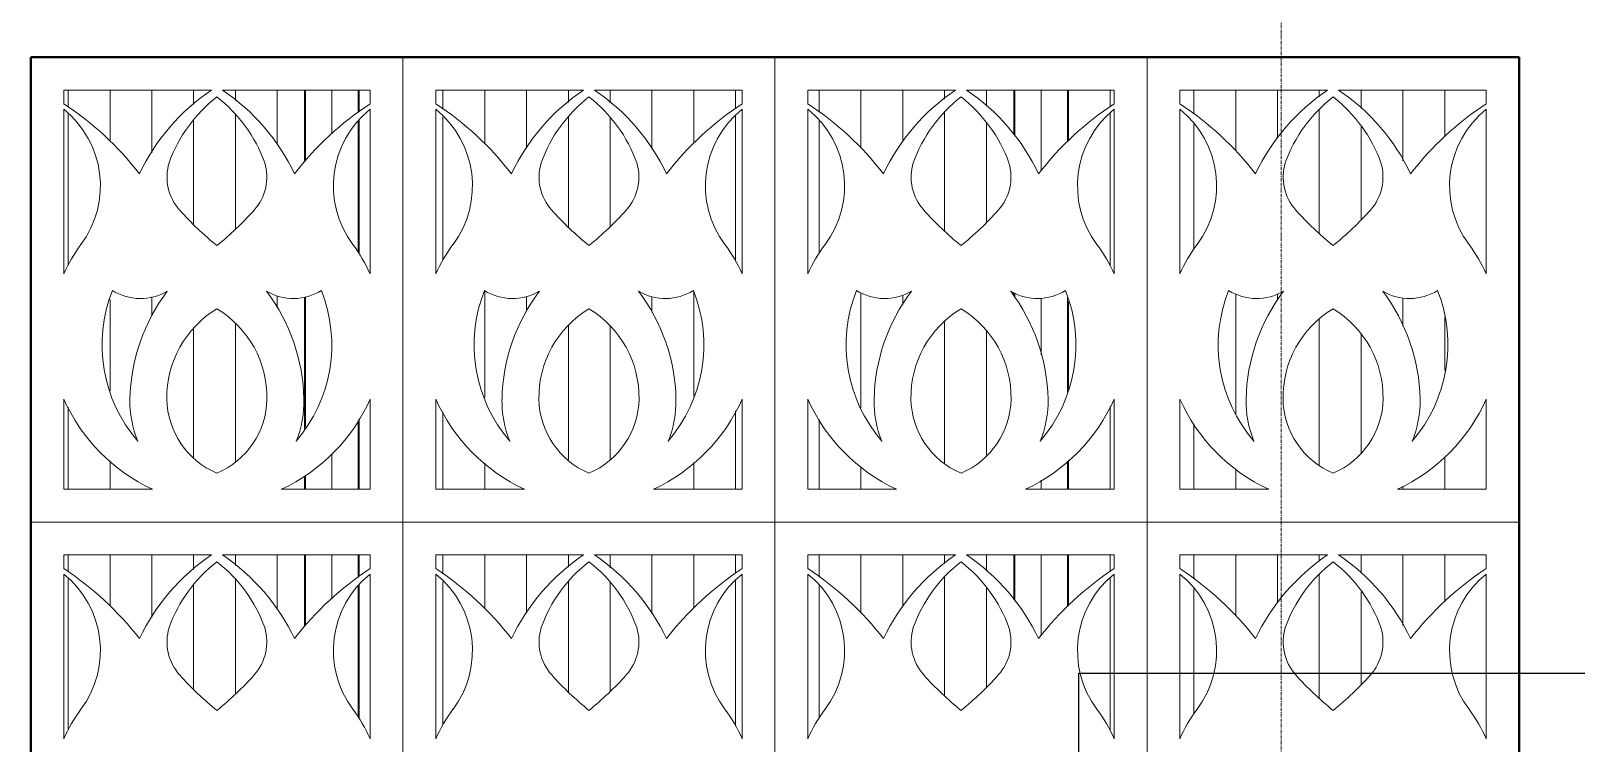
# Model space of a CAD drawing. Header units: millimetres. Extents: x -187664 to 435448, y -313239 to 299894.
# Drawn here: x 110883 to 113707, y -284051 to -282748 of the extents above; entities that cross this region are included whole.
import ezdxf

# ---------------------------------------------------------------- set-up
doc = ezdxf.new("R2010")
doc.units = ezdxf.units.MM
doc.linetypes.add('DPA_Grid _ Level 100', pattern=[10, 5.5, -1.6, 1.3, -1.6])
for name, color, linetype, lineweight in [('A-DETL', 7, 'Continuous', 70), ('A-GENM', 7, 'Continuous', 9), ('A-GLAZ-CURT', 7, 'Continuous', 9), ('A-ROOM-IDEN', 7, 'Continuous', 25), ('S-GRID', 7, 'Continuous', 0), ('WALL-E', 7, 'Continuous', 35)]:
    doc.layers.add(name, color=color, linetype=linetype, lineweight=lineweight)

# ---------------------------------------------------------------- blocks, each defined once
blk = doc.blocks.new('DPA_CP_Entrance Louver Grill Vertical Z - Louver Grill Vertical Z-18397921-2120-01 ENTRANCE 1 SECTION A')
at = {"layer": 'A-GLAZ-CURT', "color": 7}
for p, q in [((-871867.2, 113590), (-871867.2, 113458.4)), ((-871867.2, 113458.4), (-871867.2, 113590)), ((-871867.2, 113590), (-871867.2, 113458.4)), ((-871867.2, 113458.4), (-871867.2, 113590)), ((-871865.2, 113590), (-871865.2, 113460.7)), ((-871865.2, 113590), (-871865.2, 113460.7)), ((-871817.2, 113510), (-871817.2, 113590)), ((-871817.2, 113510), (-871817.2, 113590)), ((-871817.2, 113590), (-871817.2, 113510)), ((-871817.2, 113590), (-871817.2, 113510)), ((-871867.2, 113211.6), (-871867.2, 112970.5)), ((-871867.2, 112970.5), (-871867.2, 113211.6)), ((-871867.2, 113211.6), (-871867.2, 112970.5)), ((-871867.2, 112970.5), (-871867.2, 113211.6)), ((-871865.2, 113212), (-871865.2, 112973.4)), ((-871865.2, 113212), (-871865.2, 112973.4)), ((-871817.2, 112860), (-871817.2, 112924.7)), ((-871817.2, 112860), (-871817.2, 112924.7)), ((-871817.2, 112924.7), (-871817.2, 112860)), ((-871817.2, 112924.7), (-871817.2, 112860)), ((-871867.2, 112884.6), (-871867.2, 112860)), ((-871867.2, 112860), (-871867.2, 112884.6)), ((-871867.2, 112884.6), (-871867.2, 112860)), ((-871867.2, 112860), (-871867.2, 112884.6)), ((-871865.2, 112885.7), (-871865.2, 112860)), ((-871865.2, 112885.7), (-871865.2, 112860)), ((-871867.2, 112740), (-871867.2, 112608.4)), ((-871867.2, 112608.4), (-871867.2, 112740)), ((-871867.2, 112740), (-871867.2, 112608.4)), ((-871867.2, 112608.4), (-871867.2, 112740)), ((-871865.2, 112740), (-871865.2, 112610.7)), ((-871865.2, 112740), (-871865.2, 112610.7)), ((-871817.2, 112660), (-871817.2, 112740)), ((-871817.2, 112660), (-871817.2, 112740)), ((-871817.2, 112740), (-871817.2, 112660)), ((-871817.2, 112740), (-871817.2, 112660))]:
    blk.add_line(p, q, dxfattribs=at)
blk = doc.blocks.new('DPA_CP_Entrance Louver Grill Vertical Z - Louver Grill Vertical Z-V12-2120-01 ENTRANCE 1 SECTION A')
at = {"layer": 'A-GLAZ-CURT', "color": 7}
for p, q in [((-871817.2, 113590), (-871817.2, 113510)), ((-871817.2, 113510), (-871817.2, 113590)), ((-871817.2, 113510), (-871817.2, 113590)), ((-871817.2, 113510), (-871817.2, 113590)), ((-871769.2, 113549), (-871769.2, 113590)), ((-871769.2, 113549), (-871769.2, 113590)), ((-871767.2, 113550.4), (-871767.2, 113590)), ((-871767.2, 113550.4), (-871767.2, 113590)), ((-871767.2, 113590), (-871767.2, 113550.4)), ((-871767.2, 113550.4), (-871767.2, 113590)), ((-870571, 113590), (-870571, 113508.1)), ((-870571, 113508.1), (-870571, 113590)), ((-870571, 113590), (-870571, 113508.1)), ((-870571, 113508.1), (-870571, 113590)), ((-870569, 113590), (-870569, 113505.8)), ((-870569, 113590), (-870569, 113505.8)), ((-870521, 113442.3), (-870521, 113590)), ((-870521, 113442.3), (-870521, 113590)), ((-870521, 113590), (-870521, 113442.3)), ((-870521, 113590), (-870521, 113442.3)), ((-871769.2, 113293), (-871769.2, 113532.3)), ((-871769.2, 113293), (-871769.2, 113532.3)), ((-871767.2, 113290), (-871767.2, 113534.4)), ((-871767.2, 113290), (-871767.2, 113534.4)), ((-871767.2, 113534.4), (-871767.2, 113290)), ((-871767.2, 113290), (-871767.2, 113534.4)), ((-870571, 113219.8), (-870571, 113213.4)), ((-870571, 113213.4), (-870571, 113219.8)), ((-870571, 113219.8), (-870571, 113213.4)), ((-870571, 113213.4), (-870571, 113219.8)), ((-870569, 113218.9), (-870569, 113210.3)), ((-870569, 113218.9), (-870569, 113210.3)), ((-870521, 113106), (-870521, 113209.5)), ((-870521, 113106), (-870521, 113209.5)), ((-870521, 113209.5), (-870521, 113106)), ((-870521, 113209.5), (-870521, 113106)), ((-871769.2, 112860), (-871769.2, 112985.8)), ((-871769.2, 112860), (-871769.2, 112985.8)), ((-871767.2, 112860), (-871767.2, 112989.4)), ((-871767.2, 112860), (-871767.2, 112989.4)), ((-871767.2, 112989.4), (-871767.2, 112860)), ((-871767.2, 112860), (-871767.2, 112989.4)), ((-870521, 112950.3), (-870521, 112953.7)), ((-870521, 112950.3), (-870521, 112953.7)), ((-870521, 112953.7), (-870521, 112950.3)), ((-870521, 112953.7), (-870521, 112950.3)), ((-871817.2, 112924.7), (-871817.2, 112860)), ((-871817.2, 112860), (-871817.2, 112924.7)), ((-871817.2, 112860), (-871817.2, 112924.7)), ((-871817.2, 112860), (-871817.2, 112924.7)), ((-870521, 112860), (-870521, 112876.6)), ((-870521, 112860), (-870521, 112876.6)), ((-870521, 112876.6), (-870521, 112860)), ((-870521, 112876.6), (-870521, 112860)), ((-871817.2, 112740), (-871817.2, 112660)), ((-871817.2, 112660), (-871817.2, 112740)), ((-871817.2, 112660), (-871817.2, 112740)), ((-871817.2, 112660), (-871817.2, 112740)), ((-871769.2, 112699), (-871769.2, 112740)), ((-871769.2, 112699), (-871769.2, 112740)), ((-871767.2, 112700.4), (-871767.2, 112740)), ((-871767.2, 112700.4), (-871767.2, 112740)), ((-871767.2, 112740), (-871767.2, 112700.4)), ((-871767.2, 112700.4), (-871767.2, 112740)), ((-870571, 112740), (-870571, 112658.1)), ((-870571, 112658.1), (-870571, 112740)), ((-870571, 112740), (-870571, 112658.1)), ((-870571, 112658.1), (-870571, 112740)), ((-870569, 112740), (-870569, 112655.8)), ((-870569, 112740), (-870569, 112655.8)), ((-870521, 112592.3), (-870521, 112740)), ((-870521, 112592.3), (-870521, 112740)), ((-870521, 112740), (-870521, 112592.3)), ((-870521, 112740), (-870521, 112592.3)), ((-871769.2, 112443), (-871769.2, 112682.3)), ((-871769.2, 112443), (-871769.2, 112682.3)), ((-871767.2, 112440), (-871767.2, 112684.4)), ((-871767.2, 112440), (-871767.2, 112684.4)), ((-871767.2, 112684.4), (-871767.2, 112440)), ((-871767.2, 112440), (-871767.2, 112684.4))]:
    blk.add_line(p, q, dxfattribs=at)
blk = doc.blocks.new('DPA_CP_Entrance Louver Grill Vertical Z - Louver Grill Vertical Z-V13-2120-01 ENTRANCE 1 SECTION A')
at = {"layer": 'A-GLAZ-CURT', "color": 7}
for p, q in [((-870521, 113590), (-870521, 113442.3)), ((-870521, 113442.3), (-870521, 113590)), ((-870521, 113442.3), (-870521, 113590)), ((-870521, 113442.3), (-870521, 113590)), ((-870473, 113495.4), (-870473, 113590)), ((-870473, 113495.4), (-870473, 113590)), ((-870471, 113497.2), (-870471, 113590)), ((-870471, 113497.2), (-870471, 113590)), ((-870471, 113590), (-870471, 113497.2)), ((-870471, 113497.2), (-870471, 113590)), ((-870521, 113209.5), (-870521, 113106)), ((-870521, 113106), (-870521, 113209.5)), ((-870521, 113106), (-870521, 113209.5)), ((-870521, 113106), (-870521, 113209.5)), ((-870473, 113037.4), (-870473, 113210.9)), ((-870473, 113037.4), (-870473, 113210.9)), ((-870471, 113042.4), (-870471, 113203.6)), ((-870471, 113042.4), (-870471, 113203.6)), ((-870471, 113203.6), (-870471, 113042.4)), ((-870471, 113042.4), (-870471, 113203.6)), ((-870521, 112953.7), (-870521, 112950.3)), ((-870521, 112950.3), (-870521, 112953.7)), ((-870521, 112950.3), (-870521, 112953.7)), ((-870521, 112950.3), (-870521, 112953.7)), ((-870473, 112860), (-870473, 112911.3)), ((-870473, 112860), (-870473, 112911.3)), ((-870471, 112860), (-870471, 112913)), ((-870471, 112860), (-870471, 112913)), ((-870471, 112913), (-870471, 112860)), ((-870471, 112860), (-870471, 112913)), ((-870521, 112876.6), (-870521, 112860)), ((-870521, 112860), (-870521, 112876.6)), ((-870521, 112860), (-870521, 112876.6)), ((-870521, 112860), (-870521, 112876.6)), ((-870521, 112740), (-870521, 112592.3)), ((-870521, 112592.3), (-870521, 112740)), ((-870521, 112592.3), (-870521, 112740)), ((-870521, 112592.3), (-870521, 112740)), ((-870473, 112645.4), (-870473, 112740)), ((-870473, 112645.4), (-870473, 112740)), ((-870471, 112647.2), (-870471, 112740)), ((-870471, 112647.2), (-870471, 112740)), ((-870471, 112740), (-870471, 112647.2)), ((-870471, 112647.2), (-870471, 112740))]:
    blk.add_line(p, q, dxfattribs=at)
blk = doc.blocks.new('GM_Louver Grill Vertical Z - Z Profile-7235505-2120-01 ENTRANCE 1 SECTION A')
at = {"layer": 'A-GENM', "color": 7}
for p, q in [((-871993.6, 113570.7), (-871993.6, 113590)), ((-871993.6, 113335.3), (-871993.6, 113545.7)), ((-871993.6, 112909.9), (-871993.6, 113163.6)), ((-871993.6, 112720.7), (-871993.6, 112740)), ((-871993.6, 112485.3), (-871993.6, 112695.7))]:
    blk.add_line(p, q, dxfattribs=at)
blk = doc.blocks.new('GM_Louver Grill Vertical Z - Z Profile-V89-2120-01 ENTRANCE 1 SECTION A')
at = {"layer": 'A-GENM', "color": 7}
for p, q in [((-872070, 113563.5), (-872070, 113590)), ((-872070, 113344.2), (-872070, 113534.8)), ((-872070, 112918.1), (-872070, 113153.4)), ((-872070, 112713.5), (-872070, 112740)), ((-872070, 112494.2), (-872070, 112684.8))]:
    blk.add_line(p, q, dxfattribs=at)
blk = doc.blocks.new('GM_Louver Grill Vertical Z - Z Profile-V90-2120-01 ENTRANCE 1 SECTION A')
at = {"layer": 'A-GENM', "color": 7}
for p, q in [((-872146.4, 113475.5), (-872146.4, 113590)), ((-872146.4, 113177.9), (-872146.4, 113211.7)), ((-872146.4, 112625.5), (-872146.4, 112740))]:
    blk.add_line(p, q, dxfattribs=at)
blk = doc.blocks.new('GM_Louver Grill Vertical Z - Z Profile-V91-2120-01 ENTRANCE 1 SECTION A')
at = {"layer": 'A-GENM', "color": 7}
for p, q in [((-872222.8, 113496.3), (-872222.8, 113590)), ((-872222.8, 113040), (-872222.8, 113207)), ((-872222.8, 112860), (-872222.8, 112912.2)), ((-872222.8, 112646.3), (-872222.8, 112740))]:
    blk.add_line(p, q, dxfattribs=at)
blk = doc.blocks.new('GM_Louver Grill Vertical Z - Z Profile-V92-2120-01 ENTRANCE 1 SECTION A')
at = {"layer": 'A-GENM', "color": 7}
for p, q in [((-872299.2, 113559), (-872299.2, 113590)), ((-872299.2, 113269.7), (-872299.2, 113546.5)), ((-872299.2, 112860), (-872299.2, 113010.4)), ((-872299.2, 112709), (-872299.2, 112740)), ((-872299.2, 112419.7), (-872299.2, 112696.5))]:
    blk.add_line(p, q, dxfattribs=at)
blk = doc.blocks.new('GM_Louver Grill Vertical Z - Z Profile-V98-2120-01 ENTRANCE 1 SECTION A')
at = {"layer": 'A-GENM', "color": 7}
for p, q in [((-871917.2, 113490.4), (-871917.2, 113590)), ((-871917.2, 113191.8), (-871917.2, 113213.6)), ((-871917.2, 112640.4), (-871917.2, 112740))]:
    blk.add_line(p, q, dxfattribs=at)
blk = doc.blocks.new('GM_Louver Grill Vertical Z - Z Profile-V100-2120-01 ENTRANCE 1 SECTION A')
at = {"layer": 'A-GENM', "color": 7}
for p, q in [((-870697.4, 113573.7), (-870697.4, 113590)), ((-870697.4, 113332), (-870697.4, 113549.2)), ((-870697.4, 112906.4), (-870697.4, 113167.4)), ((-870697.4, 112723.7), (-870697.4, 112740)), ((-870697.4, 112482), (-870697.4, 112699.2))]:
    blk.add_line(p, q, dxfattribs=at)
blk = doc.blocks.new('GM_Louver Grill Vertical Z - Z Profile-V101-2120-01 ENTRANCE 1 SECTION A')
at = {"layer": 'A-GENM', "color": 7}
for p, q in [((-870773.8, 113496.4), (-870773.8, 113590)), ((-870773.8, 113197.7), (-870773.8, 113215.2)), ((-870773.8, 112646.4), (-870773.8, 112740))]:
    blk.add_line(p, q, dxfattribs=at)
blk = doc.blocks.new('GM_Louver Grill Vertical Z - Z Profile-V102-2120-01 ENTRANCE 1 SECTION A')
at = {"layer": 'A-GENM', "color": 7}
for p, q in [((-870850.2, 113484.6), (-870850.2, 113590)), ((-870850.2, 113008.8), (-870850.2, 113219.5)), ((-870850.2, 112860), (-870850.2, 112901.5)), ((-870850.2, 112634.6), (-870850.2, 112740))]:
    blk.add_line(p, q, dxfattribs=at)
blk = doc.blocks.new('GM_Louver Grill Vertical Z - Z Profile-V103-2120-01 ENTRANCE 1 SECTION A')
at = {"layer": 'A-GENM', "color": 7}
for p, q in [((-870926.6, 113549.7), (-870926.6, 113590)), ((-870926.6, 113291.5), (-870926.6, 113533.4)), ((-870926.6, 112860), (-870926.6, 112987.7)), ((-870926.6, 112699.7), (-870926.6, 112740)), ((-870926.6, 112441.5), (-870926.6, 112683.4))]:
    blk.add_line(p, q, dxfattribs=at)
blk = doc.blocks.new('GM_Louver Grill Vertical Z - Z Profile-V104-2120-01 ENTRANCE 1 SECTION A')
at = {"layer": 'A-GENM', "color": 7}
for p, q in [((-871079.5, 113556.1), (-871079.5, 113590)), ((-871079.5, 113277.4), (-871079.5, 113542.4)), ((-871079.5, 112860), (-871079.5, 113003.3)), ((-871079.5, 112706.1), (-871079.5, 112740)), ((-871079.5, 112427.4), (-871079.5, 112692.4))]:
    blk.add_line(p, q, dxfattribs=at)
blk = doc.blocks.new('GM_Louver Grill Vertical Z - Z Profile-V105-2120-01 ENTRANCE 1 SECTION A')
at = {"layer": 'A-GENM', "color": 7}
for p, q in [((-871155.9, 113492.7), (-871155.9, 113590)), ((-871155.9, 113030.3), (-871155.9, 113221.5)), ((-871155.9, 112860), (-871155.9, 112908.8)), ((-871155.9, 112642.7), (-871155.9, 112740))]:
    blk.add_line(p, q, dxfattribs=at)
blk = doc.blocks.new('GM_Louver Grill Vertical Z - Z Profile-V106-2120-01 ENTRANCE 1 SECTION A')
at = {"layer": 'A-GENM', "color": 7}
for p, q in [((-871232.3, 113482.1), (-871232.3, 113590)), ((-871232.3, 113184.1), (-871232.3, 113212.6)), ((-871232.3, 112632.1), (-871232.3, 112740))]:
    blk.add_line(p, q, dxfattribs=at)
blk = doc.blocks.new('GM_Louver Grill Vertical Z - Z Profile-V107-2120-01 ENTRANCE 1 SECTION A')
at = {"layer": 'A-GENM', "color": 7}
for p, q in [((-871308.7, 113566.7), (-871308.7, 113590)), ((-871308.7, 113340.1), (-871308.7, 113540.2)), ((-871308.7, 112914.5), (-871308.7, 113158)), ((-871308.7, 112716.7), (-871308.7, 112740)), ((-871308.7, 112490.1), (-871308.7, 112690.2))]:
    blk.add_line(p, q, dxfattribs=at)
blk = doc.blocks.new('GM_Louver Grill Vertical Z - Z Profile-V108-2120-01 ENTRANCE 1 SECTION A')
at = {"layer": 'A-GENM', "color": 7}
for p, q in [((-871385.1, 113567.5), (-871385.1, 113590)), ((-871385.1, 113339.2), (-871385.1, 113541.5)), ((-871385.1, 112913.6), (-871385.1, 113159.1)), ((-871385.1, 112717.5), (-871385.1, 112740)), ((-871385.1, 112489.2), (-871385.1, 112691.5))]:
    blk.add_line(p, q, dxfattribs=at)
blk = doc.blocks.new('GM_Louver Grill Vertical Z - Z Profile-V109-2120-01 ENTRANCE 1 SECTION A')
at = {"layer": 'A-GENM', "color": 7}
for p, q in [((-871461.5, 113483.7), (-871461.5, 113590)), ((-871461.5, 113185.6), (-871461.5, 113212.8)), ((-871461.5, 112633.7), (-871461.5, 112740))]:
    blk.add_line(p, q, dxfattribs=at)
blk = doc.blocks.new('GM_Louver Grill Vertical Z - Z Profile-V110-2120-01 ENTRANCE 1 SECTION A')
at = {"layer": 'A-GENM', "color": 7}
for p, q in [((-871537.9, 113491.8), (-871537.9, 113590)), ((-871537.9, 113027.9), (-871537.9, 113223.2)), ((-871537.9, 112860), (-871537.9, 112908)), ((-871537.9, 112641.8), (-871537.9, 112740))]:
    blk.add_line(p, q, dxfattribs=at)
blk = doc.blocks.new('GM_Louver Grill Vertical Z - Z Profile-V111-2120-01 ENTRANCE 1 SECTION A')
at = {"layer": 'A-GENM', "color": 7}
for p, q in [((-871614.3, 113555.4), (-871614.3, 113590)), ((-871614.3, 113279.3), (-871614.3, 113541.4)), ((-871614.3, 112860), (-871614.3, 113001.6)), ((-871614.3, 112705.4), (-871614.3, 112740)), ((-871614.3, 112429.3), (-871614.3, 112691.4))]:
    blk.add_line(p, q, dxfattribs=at)
blk = doc.blocks.new('GM_Louver Grill Vertical Z - Z Profile-V112-2120-01 ENTRANCE 1 SECTION A')
at = {"layer": 'A-GENM', "color": 7}
for p, q in [((-870621, 113560.4), (-870621, 113590)), ((-870621, 113348.1), (-870621, 113529.6)), ((-870621, 112922.3), (-870621, 113149.1)), ((-870621, 112710.4), (-870621, 112740)), ((-870621, 112498.1), (-870621, 112679.6))]:
    blk.add_line(p, q, dxfattribs=at)
blk = doc.blocks.new('GM_Louver Grill Vertical Z - Z Profile-V113-2120-01 ENTRANCE 1 SECTION A')
at = {"layer": 'A-GENM', "color": 7}
for p, q in [((-871767.2, 113550.4), (-871767.2, 113590)), ((-871767.2, 113290), (-871767.2, 113534.4)), ((-871767.2, 112860), (-871767.2, 112989.4)), ((-871767.2, 112700.4), (-871767.2, 112740)), ((-871767.2, 112440), (-871767.2, 112684.4))]:
    blk.add_line(p, q, dxfattribs=at)
blk = doc.blocks.new('GM_Louver Grill Vertical Z - Z Profile-V114-2120-01 ENTRANCE 1 SECTION A')
at = {"layer": 'A-GENM', "color": 7}
for p, q in [((-869783.3, 113504.4), (-869783.3, 113590)), ((-869783.3, 113077), (-869783.3, 113175.3)), ((-869783.3, 112860), (-869783.3, 112919.6)), ((-869783.3, 112654.4), (-869783.3, 112740))]:
    blk.add_line(p, q, dxfattribs=at)
blk = doc.blocks.new('GM_Louver Grill Vertical Z - Z Profile-V115-2120-01 ENTRANCE 1 SECTION A')
at = {"layer": 'A-GENM', "color": 7}
for p, q in [((-869859.7, 113460.8), (-869859.7, 113590)), ((-869859.7, 113158.2), (-869859.7, 113209.9)), ((-869859.7, 112860), (-869859.7, 112865.8)), ((-869859.7, 112610.8), (-869859.7, 112740))]:
    blk.add_line(p, q, dxfattribs=at)
blk = doc.blocks.new('GM_Louver Grill Vertical Z - Z Profile-V116-2120-01 ENTRANCE 1 SECTION A')
at = {"layer": 'A-GENM', "color": 7}
for p, q in [((-869936.1, 113556.5), (-869936.1, 113590)), ((-869936.1, 113353.2), (-869936.1, 113522.8)), ((-869936.1, 112926.1), (-869936.1, 113143.5)), ((-869936.1, 112706.5), (-869936.1, 112740)), ((-869936.1, 112503.2), (-869936.1, 112672.8))]:
    blk.add_line(p, q, dxfattribs=at)
blk = doc.blocks.new('GM_Louver Grill Vertical Z - Z Profile-V117-2120-01 ENTRANCE 1 SECTION A')
at = {"layer": 'A-GENM', "color": 7}
for p, q in [((-870012.5, 113577.7), (-870012.5, 113590)), ((-870012.5, 113327.7), (-870012.5, 113553.8)), ((-870012.5, 112903.7), (-870012.5, 113171.1)), ((-870012.5, 112727.7), (-870012.5, 112740)), ((-870012.5, 112477.7), (-870012.5, 112703.8))]:
    blk.add_line(p, q, dxfattribs=at)
blk = doc.blocks.new('GM_Louver Grill Vertical Z - Z Profile-V118-2120-01 ENTRANCE 1 SECTION A')
at = {"layer": 'A-GENM', "color": 7}
for p, q in [((-870088.9, 113502.1), (-870088.9, 113590)), ((-870088.9, 113205.4), (-870088.9, 113217.4)), ((-870088.9, 112652.1), (-870088.9, 112740))]:
    blk.add_line(p, q, dxfattribs=at)
blk = doc.blocks.new('GM_Louver Grill Vertical Z - Z Profile-V119-2120-01 ENTRANCE 1 SECTION A')
at = {"layer": 'A-GENM', "color": 7}
for p, q in [((-870165.3, 113479), (-870165.3, 113590)), ((-870165.3, 112996.6), (-870165.3, 113217.1)), ((-870165.3, 112860), (-870165.3, 112897.3)), ((-870165.3, 112629), (-870165.3, 112740))]:
    blk.add_line(p, q, dxfattribs=at)
blk = doc.blocks.new('GM_Louver Grill Vertical Z - Z Profile-V120-2120-01 ENTRANCE 1 SECTION A')
at = {"layer": 'A-GENM', "color": 7}
for p, q in [((-870241.7, 113546.1), (-870241.7, 113590)), ((-870241.7, 113298.8), (-870241.7, 113528.3)), ((-870241.7, 112860), (-870241.7, 112978.9)), ((-870241.7, 112696.1), (-870241.7, 112740)), ((-870241.7, 112448.8), (-870241.7, 112678.3))]:
    blk.add_line(p, q, dxfattribs=at)
blk = doc.blocks.new('GM_Louver Grill Vertical Z - Z Profile-V121-2120-01 ENTRANCE 1 SECTION A')
at = {"layer": 'A-GENM', "color": 7}
for p, q in [((-870394.6, 113559.7), (-870394.6, 113590)), ((-870394.6, 113267.9), (-870394.6, 113547.5)), ((-870394.6, 112860), (-870394.6, 113012.1)), ((-870394.6, 112709.7), (-870394.6, 112740)), ((-870394.6, 112418.6), (-870394.6, 112697.5))]:
    blk.add_line(p, q, dxfattribs=at)
blk = doc.blocks.new('GM_Louver Grill Vertical Z - Z Profile-V122-2120-01 ENTRANCE 1 SECTION A')
at = {"layer": 'A-GENM', "color": 7}
for p, q in [((-870471, 113497.2), (-870471, 113590)), ((-870471, 113042.4), (-870471, 113203.6)), ((-870471, 112860), (-870471, 112913)), ((-870471, 112647.2), (-870471, 112740))]:
    blk.add_line(p, q, dxfattribs=at)
blk = doc.blocks.new('CP_Facade_FeaturePanel - FeaturePanel-V156-2120-01 ENTRANCE 1 SECTION A')
at = {"layer": 'A-GLAZ-CURT', "color": 7}
for p, q in [((-878647.4, 111950), (-879327.4, 111950)), ((-879327.4, 111950), (-879327.4, 111100)), ((-879327.4, 111100), (-879327.4, 111950)), ((-879327.4, 111950), (-878647.4, 111950)), ((-878647.4, 111100), (-878647.4, 111950)), ((-878647.4, 111950), (-878647.4, 111100)), ((-879267.4, 111865), (-879267.4, 111890)), ((-879267.4, 111890), (-878997.4, 111890)), ((-878997.4, 111890), (-879267.4, 111890)), ((-879267.4, 111890), (-879267.4, 111865)), ((-878977.4, 111890), (-878707.4, 111890)), ((-878707.4, 111890), (-878977.4, 111890)), ((-878707.4, 111890), (-878707.4, 111865)), ((-878707.4, 111865), (-878707.4, 111890)), ((-879267.4, 111553.8), (-879267.4, 111855)), ((-879267.4, 111855), (-879267.4, 111553.8)), ((-878707.4, 111855), (-878707.4, 111553.8)), ((-878707.4, 111553.8), (-878707.4, 111855)), ((-879267.4, 111160), (-879267.4, 111325)), ((-879267.4, 111325), (-879267.4, 111160)), ((-878707.4, 111325), (-878707.4, 111160)), ((-878707.4, 111160), (-878707.4, 111325)), ((-879105.1, 111160), (-879267.4, 111160)), ((-879267.4, 111160), (-879105.1, 111160)), ((-878707.4, 111160), (-878869.7, 111160)), ((-878869.7, 111160), (-878707.4, 111160)), ((-879327.4, 111100), (-878647.4, 111100)), ((-878647.4, 111100), (-879327.4, 111100))]:
    blk.add_line(p, q, dxfattribs=at)
for centre, radius, start, end in [((-878783.1, 111572.3), 383.2, 123.9981, 154.5541), ((-878783.1, 111572.3), 383.2, 123.9981, 154.5541), ((-878824.6, 111667.3), 265.8, 127.7601, 160.2399), ((-878824.6, 111667.3), 265.8, 127.7601, 160.2399), ((-879150.1, 111667.3), 265.8, 19.7601, 52.2399), ((-879150.1, 111667.3), 265.8, 19.7601, 52.2399), ((-879191.6, 111572.3), 383.2, 25.4459, 56.0019), ((-879191.6, 111572.3), 383.2, 25.4459, 56.0019), ((-879574.1, 111395.2), 561, 37.5261, 56.8621), ((-879574.1, 111395.2), 561, 37.5261, 56.8621), ((-879380, 111715), 179.7, 323.3195, 51.1914), ((-879380, 111715), 179.7, 323.3195, 51.1914), ((-878400.7, 111395.2), 561, 123.1379, 142.4739), ((-878400.7, 111395.2), 561, 123.1379, 142.4739), ((-878594.8, 111715), 179.7, 128.8086, 216.6805), ((-878594.8, 111715), 179.7, 128.8086, 216.6805), ((-878987.9, 111731), 90.7, 163.2297, 221.8239), ((-878987.9, 111731), 90.7, 163.2297, 221.8239), ((-878986.8, 111731), 90.7, 318.1761, 16.7703), ((-878986.8, 111731), 90.7, 318.1761, 16.7703), ((-878617.3, 112062.6), 588, 221.8239, 230.9994), ((-878617.3, 112062.6), 588, 221.8239, 230.9994), ((-879357.4, 112062.6), 588, 309.0006, 318.1761), ((-879357.4, 112062.6), 588, 309.0006, 318.1761), ((-879010, 111439.4), 281.7, 143.3195, 156.0312), ((-879010, 111439.4), 281.7, 143.3195, 156.0312), ((-878964.8, 111439.4), 281.7, 23.9688, 36.6805), ((-878964.8, 111439.4), 281.7, 23.9688, 36.6805), ((-878926.2, 111424.1), 271.1, 158.5051, 220.5829), ((-878926.2, 111424.1), 271.1, 158.5051, 220.5829), ((-879127.4, 111605.7), 96.8, 238.2187, 300.5888), ((-879127.4, 111605.7), 96.8, 238.2187, 300.5888), ((-878806.9, 111318.1), 339.5, 143.0177, 178.8347), ((-878806.9, 111318.1), 339.5, 143.0177, 178.8347), ((-878847.4, 111605.7), 96.8, 239.4112, 301.7813), ((-878847.4, 111605.7), 96.8, 239.4112, 301.7813), ((-879167.8, 111318.1), 339.5, 1.1653, 36.9823), ((-879167.8, 111318.1), 339.5, 1.1653, 36.9823), ((-879048.6, 111424.1), 271.1, 319.4171, 21.4949), ((-879048.6, 111424.1), 271.1, 319.4171, 21.4949), ((-878890.1, 111328.2), 188.8, 121.0217, 180.9783), ((-878890.1, 111328.2), 188.8, 121.0217, 180.9783), ((-879084.7, 111328.2), 188.8, 359.0217, 58.9783), ((-879084.7, 111328.2), 188.8, 359.0217, 58.9783), ((-878966.2, 111458.9), 329.6, 203.9688, 245.0817), ((-878966.2, 111458.9), 329.6, 203.9688, 245.0817), ((-878952.1, 111321), 194.3, 178.8347, 202.1764), ((-878952.1, 111321), 194.3, 178.8347, 202.1764), ((-878928.8, 111327.6), 150.1, 180.9783, 247.0217), ((-878928.8, 111327.6), 150.1, 180.9783, 247.0217), ((-879046, 111327.6), 150.1, 292.9783, 359.0217), ((-879046, 111327.6), 150.1, 292.9783, 359.0217), ((-879008.5, 111458.9), 329.6, 294.9183, 336.0312), ((-879008.5, 111458.9), 329.6, 294.9183, 336.0312), ((-879022.6, 111321), 194.3, 337.8236, 1.1653), ((-879022.6, 111321), 194.3, 337.8236, 1.1653)]:
    blk.add_arc(centre, radius, start, end, dxfattribs=at)

msp = doc.modelspace()

# ---------------------------------------------------------------- linework, layer by layer
at = {"layer": 'A-DETL', "color": 7, "lineweight": 9}
for p, q in [((110882.88, -286196.753), (110882.88, -282796.753)), ((110882.88, -282796.753), (113602.88, -282796.753)), ((113602.88, -282796.753), (113602.88, -286196.753))]:
    msp.add_line(p, q, dxfattribs=at)
at = {"layer": 'A-ROOM-IDEN', "color": 7}
for p, q in [((112797.95, -283922.722), (117858.085, -283922.722)), ((112797.95, -292949.556), (112797.95, -283922.722))]:
    msp.add_line(p, q, dxfattribs=at)
at = {"layer": 'S-GRID', "color": 7, "linetype": 'DPA_Grid _ Level 100'}
msp.add_line((113167.88, -309692.504), (113167.88, -276432.385), dxfattribs=at)
at = {"layer": 'WALL-E', "color": 7}
for p, q in [((113602.88, -282796.753), (110882.88, -282796.753)), ((110882.88, -282796.753), (110882.88, -286196.753)), ((110882.88, -286196.753), (110882.88, -282796.753)), ((110882.88, -282796.753), (113602.88, -282796.753)), ((113602.88, -286196.753), (113602.88, -282796.753)), ((113602.88, -282796.753), (113602.88, -286196.753))]:
    msp.add_line(p, q, dxfattribs=at)

# ---------------------------------------------------------------- block references
at = {"layer": 'A-GENM', "color": 7}
for name in ['GM_Louver Grill Vertical Z - Z Profile-V92-2120-01 ENTRANCE 1 SECTION A', 'GM_Louver Grill Vertical Z - Z Profile-V91-2120-01 ENTRANCE 1 SECTION A', 'GM_Louver Grill Vertical Z - Z Profile-V90-2120-01 ENTRANCE 1 SECTION A', 'GM_Louver Grill Vertical Z - Z Profile-V89-2120-01 ENTRANCE 1 SECTION A', 'GM_Louver Grill Vertical Z - Z Profile-7235505-2120-01 ENTRANCE 1 SECTION A', 'GM_Louver Grill Vertical Z - Z Profile-V98-2120-01 ENTRANCE 1 SECTION A', 'GM_Louver Grill Vertical Z - Z Profile-V113-2120-01 ENTRANCE 1 SECTION A', 'GM_Louver Grill Vertical Z - Z Profile-V111-2120-01 ENTRANCE 1 SECTION A', 'GM_Louver Grill Vertical Z - Z Profile-V110-2120-01 ENTRANCE 1 SECTION A', 'GM_Louver Grill Vertical Z - Z Profile-V109-2120-01 ENTRANCE 1 SECTION A', 'GM_Louver Grill Vertical Z - Z Profile-V108-2120-01 ENTRANCE 1 SECTION A', 'GM_Louver Grill Vertical Z - Z Profile-V107-2120-01 ENTRANCE 1 SECTION A', 'GM_Louver Grill Vertical Z - Z Profile-V106-2120-01 ENTRANCE 1 SECTION A', 'GM_Louver Grill Vertical Z - Z Profile-V105-2120-01 ENTRANCE 1 SECTION A', 'GM_Louver Grill Vertical Z - Z Profile-V104-2120-01 ENTRANCE 1 SECTION A', 'GM_Louver Grill Vertical Z - Z Profile-V103-2120-01 ENTRANCE 1 SECTION A', 'GM_Louver Grill Vertical Z - Z Profile-V102-2120-01 ENTRANCE 1 SECTION A', 'GM_Louver Grill Vertical Z - Z Profile-V101-2120-01 ENTRANCE 1 SECTION A', 'GM_Louver Grill Vertical Z - Z Profile-V100-2120-01 ENTRANCE 1 SECTION A', 'GM_Louver Grill Vertical Z - Z Profile-V112-2120-01 ENTRANCE 1 SECTION A', 'GM_Louver Grill Vertical Z - Z Profile-V122-2120-01 ENTRANCE 1 SECTION A', 'GM_Louver Grill Vertical Z - Z Profile-V121-2120-01 ENTRANCE 1 SECTION A', 'GM_Louver Grill Vertical Z - Z Profile-V120-2120-01 ENTRANCE 1 SECTION A', 'GM_Louver Grill Vertical Z - Z Profile-V119-2120-01 ENTRANCE 1 SECTION A', 'GM_Louver Grill Vertical Z - Z Profile-V118-2120-01 ENTRANCE 1 SECTION A', 'GM_Louver Grill Vertical Z - Z Profile-V117-2120-01 ENTRANCE 1 SECTION A', 'GM_Louver Grill Vertical Z - Z Profile-V116-2120-01 ENTRANCE 1 SECTION A', 'GM_Louver Grill Vertical Z - Z Profile-V115-2120-01 ENTRANCE 1 SECTION A', 'GM_Louver Grill Vertical Z - Z Profile-V114-2120-01 ENTRANCE 1 SECTION A']:
    msp.add_blockref(name, (983250.254, -396446.753), dxfattribs=at)
at = {"layer": 'A-GLAZ-CURT', "color": 7}
for name, p in [('DPA_CP_Entrance Louver Grill Vertical Z - Louver Grill Vertical Z-18397921-2120-01 ENTRANCE 1 SECTION A', (983250.254, -396446.753)), ('DPA_CP_Entrance Louver Grill Vertical Z - Louver Grill Vertical Z-V12-2120-01 ENTRANCE 1 SECTION A', (983250.254, -396446.753)), ('DPA_CP_Entrance Louver Grill Vertical Z - Louver Grill Vertical Z-V13-2120-01 ENTRANCE 1 SECTION A', (983250.254, -396446.753)), ('CP_Facade_FeaturePanel - FeaturePanel-V156-2120-01 ENTRANCE 1 SECTION A', (990210.254, -394746.753)), ('CP_Facade_FeaturePanel - FeaturePanel-V156-2120-01 ENTRANCE 1 SECTION A', (990890.254, -394746.753)), ('CP_Facade_FeaturePanel - FeaturePanel-V156-2120-01 ENTRANCE 1 SECTION A', (991570.254, -394746.753)), ('CP_Facade_FeaturePanel - FeaturePanel-V156-2120-01 ENTRANCE 1 SECTION A', (992250.254, -394746.753)), ('CP_Facade_FeaturePanel - FeaturePanel-V156-2120-01 ENTRANCE 1 SECTION A', (990210.254, -395596.753)), ('CP_Facade_FeaturePanel - FeaturePanel-V156-2120-01 ENTRANCE 1 SECTION A', (990890.254, -395596.753)), ('CP_Facade_FeaturePanel - FeaturePanel-V156-2120-01 ENTRANCE 1 SECTION A', (991570.254, -395596.753)), ('CP_Facade_FeaturePanel - FeaturePanel-V156-2120-01 ENTRANCE 1 SECTION A', (992250.254, -395596.753))]:
    msp.add_blockref(name, p, dxfattribs=at)

doc.saveas('drawing.dxf')
